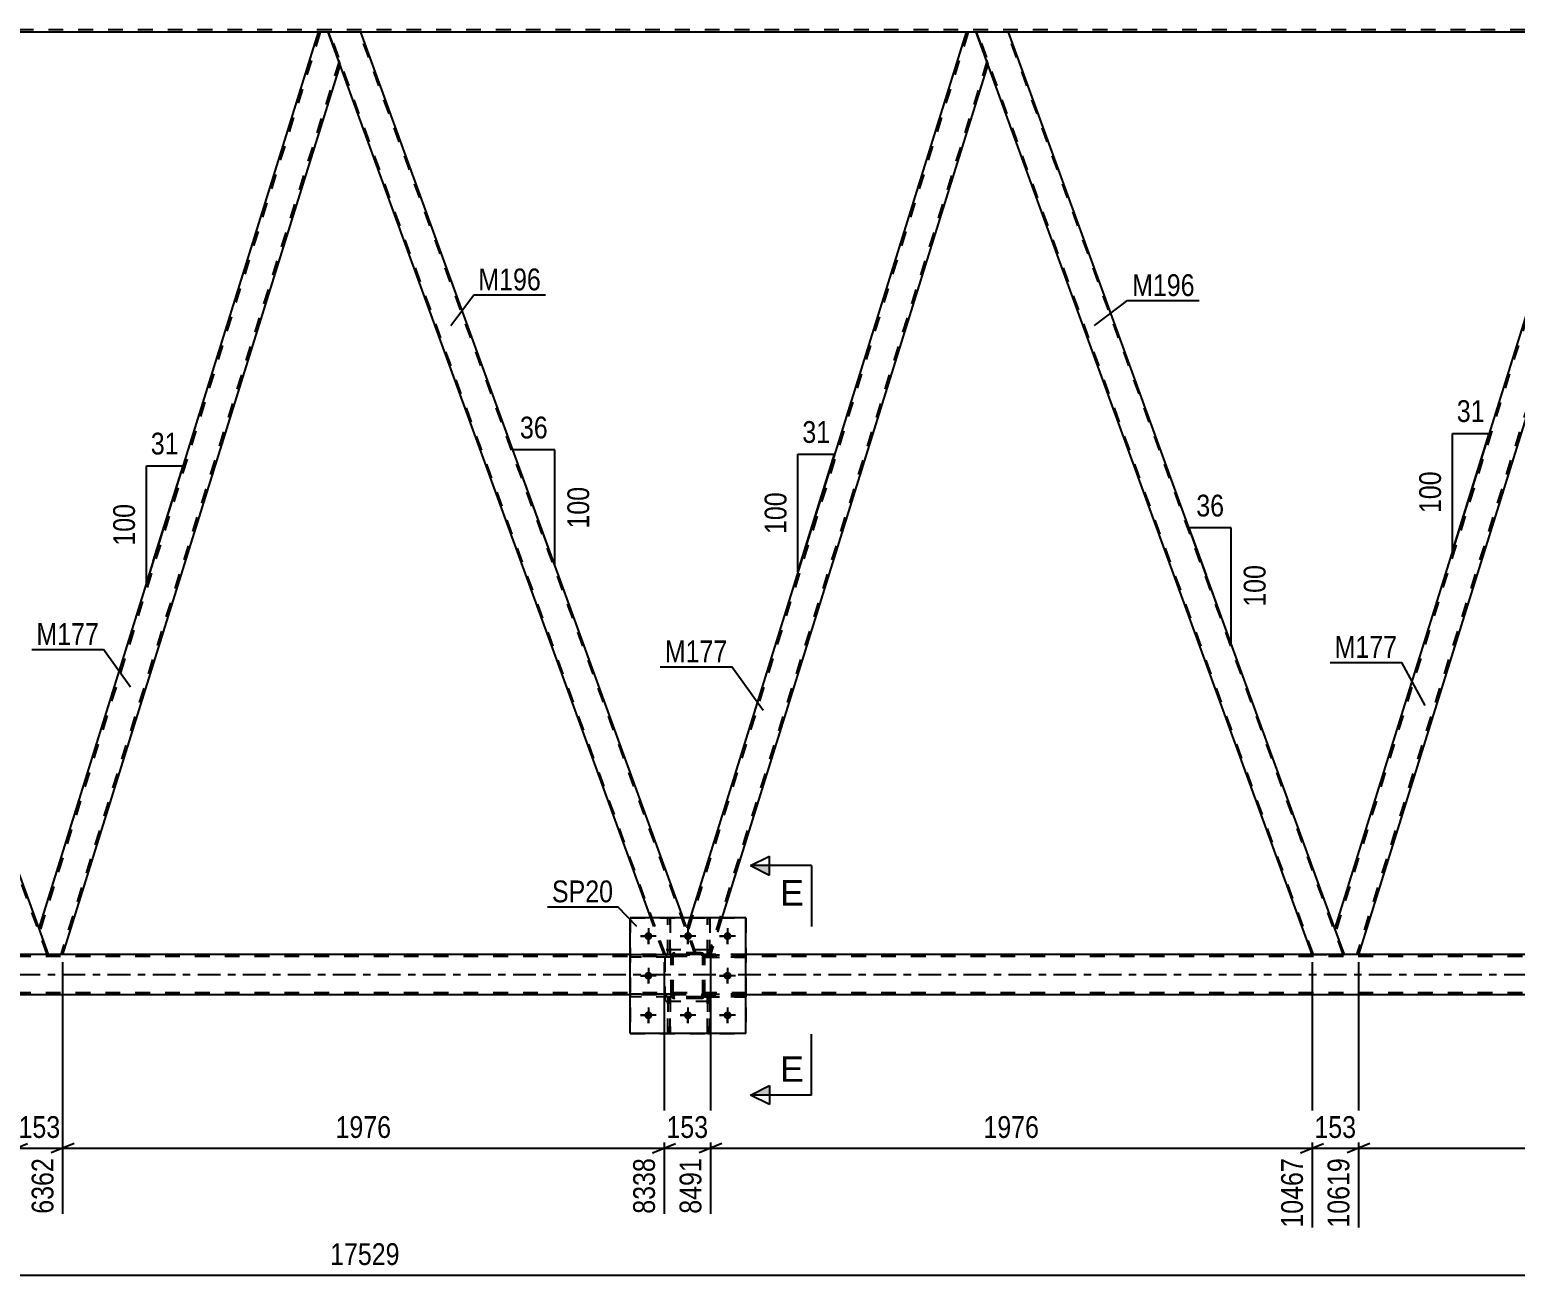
# Model space of a CAD drawing. Header units: millimetres. Extents: x -86 to 755, y -421 to 173.
# Drawn here: x 286.8 to 482, y -165.4 to -1.7 of the extents above; entities that cross this region are included whole.
import ezdxf

# ---------------------------------------------------------------- set-up
doc = ezdxf.new("R2010")
doc.units = ezdxf.units.MM
doc.linetypes.add('DXK_LINE_DOT2', pattern=[3.9198, 1.9599, -1.9599])
doc.linetypes.add('DXK_LINE_DOT3', pattern=[5.9187, 2.979, -0.9799, 0.9799, -0.9799])
doc.styles.add('Arial', font='ARIAL.TTF', dxfattribs={"height": 0.2})
doc.styles.add('Arial Narrow', font='ARIALN.TTF', dxfattribs={"height": 0.2})

# ---------------------------------------------------------------- blocks, each defined once
blk = doc.blocks.new('Part-814409347-3790 - 3393')
at = {"color": 7, "linetype": 'DXK_LINE_DOT2'}
for p, q in [((370.66, -123.25), (370.66, -118.4)), ((370.66, -118.4), (370.98, -118.4)), ((370.98, -118.4), (370.98, -123.25)), ((370.66, -122.65), (370.98, -122.65)), ((370.98, -123.25), (370.66, -123.25))]:
    blk.add_line(p, q, dxfattribs=at)
blk = doc.blocks.new('Part-814409347-3798 - 3393')
at = {"color": 7, "linetype": 'DXK_LINE_DOT2'}
for p, q in [((375.86, -133.6), (375.86, -128.77)), ((375.86, -128.77), (376.18, -128.77)), ((376.18, -128.77), (376.18, -133.6)), ((375.86, -129.37), (376.18, -129.37)), ((376.18, -133.6), (375.86, -133.6))]:
    blk.add_line(p, q, dxfattribs=at)
blk = doc.blocks.new('Part-814409347-3802 - 3393')
at = {"color": 7, "linetype": 'DXK_LINE_DOT2'}
for p, q in [((371.1, -123.48), (371.14, -123.3)), ((371.14, -123.3), (371.1, -123.48)), ((371.1, -128.52), (371.1, -123.48)), ((371.34, -123.48), (371.36, -123.39)), ((371.34, -128.52), (371.34, -123.48)), ((371.36, -123.39), (371.41, -123.31)), ((371.4, -123.04), (371.58, -123)), ((371.58, -123), (371.4, -123.04)), ((371.41, -123.31), (371.49, -123.26)), ((371.49, -123.26), (371.58, -123.24)), ((375.02, -123), (371.58, -123)), ((371.58, -123.24), (375.02, -123.24)), ((375.02, -123), (375.21, -123.04)), ((375.21, -123.04), (375.02, -123)), ((375.02, -123.24), (375.11, -123.26)), ((375.11, -123.26), (375.19, -123.31)), ((375.19, -123.31), (375.24, -123.39)), ((375.24, -123.39), (375.26, -123.48)), ((375.26, -128.52), (375.26, -123.48)), ((375.47, -123.3), (375.5, -123.48)), ((375.5, -123.48), (375.47, -123.3)), ((375.5, -128.52), (375.5, -123.48)), ((371.14, -128.71), (371.1, -128.52)), ((371.1, -128.52), (371.14, -128.71)), ((371.36, -128.62), (371.34, -128.52)), ((371.41, -128.69), (371.36, -128.62)), ((371.49, -128.75), (371.41, -128.69)), ((371.58, -128.76), (371.49, -128.75)), ((375.02, -128.76), (371.58, -128.76)), ((375.11, -128.75), (375.02, -128.76)), ((375.19, -128.69), (375.11, -128.75)), ((375.24, -128.62), (375.19, -128.69)), ((375.26, -128.52), (375.24, -128.62)), ((375.5, -128.52), (375.47, -128.71)), ((375.47, -128.71), (375.5, -128.52)), ((371.58, -129), (371.4, -128.97)), ((371.4, -128.97), (371.58, -129)), ((375.02, -129), (371.58, -129)), ((375.21, -128.97), (375.02, -129)), ((375.02, -129), (375.21, -128.97))]:
    blk.add_line(p, q, dxfattribs=at)
at = {"color": 7, "linetype": 'DXK_LINE_DOT3'}
blk.add_line((373.3, -126), (373.3, -126), dxfattribs=at)
at = {"color": 7, "linetype": 'DXK_LINE_DOT2'}
for centre, start, end in [((371.58, -123.48), 112.5, 157.5), ((371.58, -123.48), 112.5, 157.5), ((375.02, -123.48), 22.5, 67.5), ((375.02, -123.48), 22.5, 67.5), ((371.58, -128.52), 202.5, 247.5), ((371.58, -128.52), 202.5, 247.5), ((375.02, -128.52), 292.5, 337.5), ((375.02, -128.52), 292.5, 337.5)]:
    blk.add_arc(centre, 0.48, start, end, dxfattribs=at)
blk = doc.blocks.new('Part-814409347-3631 - 3393')
at = {"color": 2, "linetype": 'Continuous'}
for p, q in [((245.16, -2), (240.91, -2)), ((288.04, -119.8), (245.16, -2)), ((285.03, -123.22), (242.44, -6.2))]:
    blk.add_line(p, q, dxfattribs=at)
at = {"color": 7, "linetype": 'DXK_LINE_DOT2'}
for p, q in [((240.91, -2), (242.44, -6.2)), ((285.2, -123.22), (241.08, -2)), ((289.11, -123.22), (244.99, -2)), ((289.28, -123.22), (288.04, -119.8)), ((285.03, -123.22), (289.28, -123.22))]:
    blk.add_line(p, q, dxfattribs=at)
blk = doc.blocks.new('Part-814409347-3838 - 3393')
at = {"color": 7, "linetype": 'DXK_LINE_DOT2'}
for p, q in [((371.1, -123.24), (365.7, -123.24)), ((365.7, -123.56), (365.7, -123.24)), ((371.1, -123.56), (365.7, -123.56)), ((370.5, -123.56), (370.5, -123.24)), ((371.1, -123.24), (371.1, -123.56))]:
    blk.add_line(p, q, dxfattribs=at)
blk = doc.blocks.new('Bolt-814409347-3792 - 3393')
at = {"color": 1, "linetype": 'Continuous'}
for p, q in [((367.06, -120.8), (367.75, -120.8)), ((368.1, -119.76), (368.1, -120.46)), ((369.14, -120.8), (368.45, -120.8)), ((372.26, -120.8), (372.95, -120.8)), ((373.3, -119.76), (373.3, -120.46)), ((374.34, -120.8), (373.65, -120.8)), ((377.46, -120.8), (378.15, -120.8)), ((378.5, -119.76), (378.5, -120.46)), ((379.54, -120.8), (378.85, -120.8)), ((368.1, -121.84), (368.1, -121.15)), ((373.3, -121.84), (373.3, -121.15)), ((378.5, -121.84), (378.5, -121.15)), ((367.06, -126), (367.75, -126)), ((368.1, -124.96), (368.1, -125.66)), ((368.1, -127.04), (368.1, -126.35)), ((369.14, -126), (368.45, -126)), ((377.46, -126), (378.15, -126)), ((378.5, -124.96), (378.5, -125.66)), ((378.5, -127.04), (378.5, -126.35)), ((379.54, -126), (378.85, -126)), ((368.1, -130.16), (368.1, -130.86)), ((373.3, -130.16), (373.3, -130.86)), ((378.5, -130.16), (378.5, -130.86)), ((367.06, -131.2), (367.75, -131.2)), ((368.1, -132.24), (368.1, -131.55)), ((369.14, -131.2), (368.45, -131.2)), ((372.26, -131.2), (372.95, -131.2)), ((373.3, -132.24), (373.3, -131.55)), ((374.34, -131.2), (373.65, -131.2)), ((377.46, -131.2), (378.15, -131.2)), ((378.5, -132.24), (378.5, -131.55)), ((379.54, -131.2), (378.85, -131.2))]:
    blk.add_line(p, q, dxfattribs=at)
blk = doc.blocks.new('Part-814409347-3651 - 3393')
at = {"color": 2, "linetype": 'Continuous'}
for p, q in [((324.72, -2), (288.02, -119.75)), ((326.04, -2), (324.72, -2)), ((327.57, -6.2), (326.04, -2)), ((327.59, -6.25), (291.13, -123.22)), ((289.28, -123.22), (288.04, -119.8))]:
    blk.add_line(p, q, dxfattribs=at)
at = {"color": 7, "linetype": 'DXK_LINE_DOT2'}
for p, q in [((324.98, -2), (288.16, -120.12)), ((327.45, -5.88), (290.88, -123.22)), ((327.59, -6.25), (327.57, -6.2)), ((327.59, -6.25), (327.57, -6.2)), ((288.02, -119.75), (288.04, -119.8)), ((291.13, -123.22), (289.28, -123.22))]:
    blk.add_line(p, q, dxfattribs=at)
blk = doc.blocks.new('Part-814409347-3671 - 3393')
at = {"color": 2, "linetype": 'Continuous'}
for p, q in [((380.9, -118.4), (365.7, -118.4)), ((365.7, -133.6), (365.7, -118.4)), ((380.9, -133.6), (380.9, -118.4)), ((380.9, -133.6), (365.7, -133.6))]:
    blk.add_line(p, q, dxfattribs=at)
blk = doc.blocks.new('Part-814409347-3661 - 3393')
at = {"color": 7, "linetype": 'DXK_LINE_DOT2'}
for p, q in [((365.7, -118.4), (380.9, -118.4)), ((365.7, -118.4), (365.7, -133.6)), ((380.9, -118.4), (380.9, -133.6)), ((365.7, -133.6), (380.9, -133.6))]:
    blk.add_line(p, q, dxfattribs=at)
blk = doc.blocks.new('Part-814409347-3592 - 3393')
at = {"color": 7, "linetype": 'DXK_LINE_DOT2'}
for p, q in [((370.66, -133.6), (370.66, -128.77)), ((370.66, -128.77), (370.98, -128.77)), ((370.98, -128.77), (370.98, -133.6)), ((370.66, -129.37), (370.98, -129.37)), ((370.98, -133.6), (370.66, -133.6))]:
    blk.add_line(p, q, dxfattribs=at)
blk = doc.blocks.new('Part-814409347-3641 - 3393')
at = {"color": 2, "linetype": 'Continuous'}
for p, q in [((494.99, -2), (458.29, -119.75)), ((496.31, -2), (494.99, -2)), ((497.84, -6.2), (496.31, -2)), ((497.86, -6.25), (461.4, -123.22)), ((459.55, -123.22), (458.31, -119.8))]:
    blk.add_line(p, q, dxfattribs=at)
at = {"color": 7, "linetype": 'DXK_LINE_DOT2'}
for p, q in [((495.24, -2), (458.43, -120.12)), ((497.72, -5.88), (461.15, -123.22)), ((497.86, -6.25), (497.84, -6.2)), ((497.86, -6.25), (497.84, -6.2)), ((458.29, -119.75), (458.31, -119.8)), ((461.4, -123.22), (459.55, -123.22))]:
    blk.add_line(p, q, dxfattribs=at)
blk = doc.blocks.new('Part-814409347-3646 - 3393')
at = {"color": 2, "linetype": 'Continuous'}
for p, q in [((330.3, -2), (326.04, -2)), ((372.67, -118.4), (330.3, -2)), ((368.41, -118.4), (327.57, -6.2))]:
    blk.add_line(p, q, dxfattribs=at)
at = {"color": 7, "linetype": 'DXK_LINE_DOT2'}
for p, q in [((326.04, -2), (327.57, -6.2)), ((370.33, -123.22), (326.21, -2)), ((374.25, -123.22), (330.13, -2)), ((370.16, -123.22), (368.41, -118.4)), ((374.42, -123.22), (372.67, -118.4)), ((374.42, -123.22), (370.16, -123.22))]:
    blk.add_line(p, q, dxfattribs=at)
blk = doc.blocks.new('Part-814409347-3666 - 3393')
at = {"color": 7, "linetype": 'DXK_LINE_DOT2'}
for p, q in [((651.49, -123.46), (36.63, -123.46)), ((380.9, -123.22), (365.7, -123.22)), ((651.49, -128.26), (36.63, -128.26)), ((380.9, -128.5), (365.7, -128.5))]:
    blk.add_line(p, q, dxfattribs=at)
at = {"color": 2, "linetype": 'Continuous'}
for p, q in [((365.7, -123.22), (210.63, -123.22)), ((535.97, -123.22), (380.9, -123.22)), ((365.7, -128.5), (210.63, -128.5)), ((535.97, -128.5), (380.9, -128.5))]:
    blk.add_line(p, q, dxfattribs=at)
at = {"color": 7, "linetype": 'DXK_LINE_DOT3'}
blk.add_line((36.63, -125.86), (651.49, -125.86), dxfattribs=at)
blk = doc.blocks.new('Part-814409347-3674 - 3393')
at = {"color": 7, "linetype": 'DXK_LINE_DOT2'}
for p, q in [((375.86, -123.25), (375.86, -118.4)), ((375.86, -118.4), (376.18, -118.4)), ((376.18, -118.4), (376.18, -123.25)), ((375.86, -122.65), (376.18, -122.65)), ((376.18, -123.25), (375.86, -123.25))]:
    blk.add_line(p, q, dxfattribs=at)
blk = doc.blocks.new('Part-814409347-3695 - 3393')
at = {"color": 7, "linetype": 'DXK_LINE_DOT2'}
for p, q in [((640.09, -1.68), (25.23, -1.68)), ((330.3, -2), (324.72, -2)), ((415.43, -2), (409.86, -2))]:
    blk.add_line(p, q, dxfattribs=at)
at = {"color": 2, "linetype": 'Continuous'}
for p, q in [((324.72, -2), (245.16, -2)), ((409.86, -2), (330.3, -2)), ((494.99, -2), (415.43, -2))]:
    blk.add_line(p, q, dxfattribs=at)
blk = doc.blocks.new('Part-814409347-3701 - 3393')
at = {"color": 7, "linetype": 'DXK_LINE_DOT2'}
for p, q in [((410.11, -2), (373.29, -120.12)), ((412.59, -5.88), (376.01, -123.22)), ((412.72, -6.25), (412.71, -6.2)), ((412.72, -6.25), (412.71, -6.2)), ((373.58, -118.4), (373.16, -119.75)), ((377.77, -118.4), (376.26, -123.22)), ((374.42, -123.22), (373.16, -119.75)), ((376.26, -123.22), (374.42, -123.22))]:
    blk.add_line(p, q, dxfattribs=at)
at = {"color": 2, "linetype": 'Continuous'}
for p, q in [((409.86, -2), (373.58, -118.4)), ((411.18, -2), (409.86, -2)), ((412.71, -6.2), (411.18, -2)), ((412.72, -6.25), (377.77, -118.4))]:
    blk.add_line(p, q, dxfattribs=at)
blk = doc.blocks.new('Part-814409347-3706 - 3393')
at = {"color": 2, "linetype": 'Continuous'}
for p, q in [((415.43, -2), (411.18, -2)), ((458.31, -119.8), (415.43, -2)), ((455.3, -123.22), (412.71, -6.2))]:
    blk.add_line(p, q, dxfattribs=at)
at = {"color": 7, "linetype": 'DXK_LINE_DOT2'}
for p, q in [((411.18, -2), (412.71, -6.2)), ((455.47, -123.22), (411.35, -2)), ((459.38, -123.22), (415.26, -2)), ((459.55, -123.22), (458.31, -119.8)), ((455.3, -123.22), (459.55, -123.22))]:
    blk.add_line(p, q, dxfattribs=at)
blk = doc.blocks.new('Part-814409347-3842 - 3393')
at = {"color": 2, "linetype": 'Continuous'}
for p, q in [((375.86, -118.4), (375.86, -118.4)), ((376.18, -118.4), (375.86, -118.4)), ((376.18, -118.4), (376.18, -118.4))]:
    blk.add_line(p, q, dxfattribs=at)
at = {"color": 7, "linetype": 'DXK_LINE_DOT2'}
for p, q in [((375.86, -123.25), (375.86, -118.4)), ((376.18, -123.25), (376.18, -118.4)), ((375.86, -122.65), (376.18, -122.65)), ((376.18, -123.25), (375.86, -123.25))]:
    blk.add_line(p, q, dxfattribs=at)
blk = doc.blocks.new('Part-814409347-3721 - 3393')
at = {"color": 7, "linetype": 'DXK_LINE_DOT2'}
for p, q in [((380.9, -123.24), (375.5, -123.24)), ((375.5, -123.24), (375.5, -123.56)), ((375.5, -123.56), (380.9, -123.56)), ((376.1, -123.56), (376.1, -123.24)), ((380.9, -123.56), (380.9, -123.24))]:
    blk.add_line(p, q, dxfattribs=at)
blk = doc.blocks.new('Part-814409347-3724 - 3393')
at = {"color": 7, "linetype": 'DXK_LINE_DOT2'}
for p, q in [((380.9, -128.44), (375.5, -128.44)), ((375.5, -128.44), (375.5, -128.76)), ((375.5, -128.76), (380.9, -128.76)), ((376.1, -128.76), (376.1, -128.44)), ((380.9, -128.76), (380.9, -128.44))]:
    blk.add_line(p, q, dxfattribs=at)
blk = doc.blocks.new('Part-814409347-3727 - 3393')
at = {"color": 7, "linetype": 'DXK_LINE_DOT2'}
for p, q in [((371.1, -123.24), (365.7, -123.24)), ((365.7, -123.24), (365.7, -123.56)), ((371.1, -123.56), (365.7, -123.56)), ((370.5, -123.56), (370.5, -123.24)), ((371.1, -123.56), (371.1, -123.24))]:
    blk.add_line(p, q, dxfattribs=at)
blk = doc.blocks.new('Part-814409347-3730 - 3393')
at = {"color": 7, "linetype": 'DXK_LINE_DOT2'}
for p, q in [((371.1, -128.44), (365.7, -128.44)), ((365.7, -128.44), (365.7, -128.76)), ((371.1, -128.76), (365.7, -128.76)), ((370.5, -128.76), (370.5, -128.44)), ((371.1, -128.76), (371.1, -128.44))]:
    blk.add_line(p, q, dxfattribs=at)
blk = doc.blocks.new('Part-814409347-3756 - 3393')
at = {"color": 7, "linetype": 'DXK_LINE_DOT2'}
for p, q in [((376.18, -128.77), (375.86, -128.77)), ((375.86, -128.77), (375.86, -133.6)), ((376.18, -133.6), (376.18, -128.77)), ((375.86, -129.37), (376.18, -129.37)), ((375.86, -133.6), (376.18, -133.6))]:
    blk.add_line(p, q, dxfattribs=at)
blk = doc.blocks.new('Part-814409347-3779 - 3393')
at = {"color": 7, "linetype": 'DXK_LINE_DOT2'}
for p, q in [((370.98, -128.77), (370.66, -128.77)), ((370.66, -128.77), (370.66, -133.6)), ((370.98, -133.6), (370.98, -128.77)), ((370.66, -129.37), (370.98, -129.37)), ((370.66, -133.6), (370.98, -133.6))]:
    blk.add_line(p, q, dxfattribs=at)
blk = doc.blocks.new('Bolt-814409347-3791 - 3393')
at = {"linetype": 'Continuous'}
for points in [[(368.62, -120.8, -1), (367.58, -120.8, -1)], [(373.82, -120.8, -1), (372.78, -120.8, -1)], [(379.02, -120.8, -1), (377.98, -120.8, -1)], [(368.62, -126, -1), (367.58, -126, -1)], [(379.02, -126, -1), (377.98, -126, -1)], [(368.62, -131.2, -1), (367.58, -131.2, -1)], [(373.82, -131.2, -1), (372.78, -131.2, -1)], [(379.02, -131.2, -1), (377.98, -131.2, -1)]]:
    blk.add_hatch(color=1, dxfattribs=at).paths.add_polyline_path(points)
at = {"color": 1, "linetype": 'Continuous'}
for p, q in [((369.14, -120.8), (367.06, -120.8)), ((368.1, -119.76), (368.1, -121.84)), ((374.34, -120.8), (372.26, -120.8)), ((373.3, -119.76), (373.3, -121.84)), ((379.54, -120.8), (377.46, -120.8)), ((378.5, -119.76), (378.5, -121.84)), ((369.14, -126), (367.06, -126)), ((368.1, -124.96), (368.1, -127.04)), ((379.54, -126), (377.46, -126)), ((378.5, -124.96), (378.5, -127.04)), ((368.1, -130.16), (368.1, -132.24)), ((373.3, -130.16), (373.3, -132.24)), ((378.5, -130.16), (378.5, -132.24)), ((369.14, -131.2), (367.06, -131.2)), ((374.34, -131.2), (372.26, -131.2)), ((379.54, -131.2), (377.46, -131.2))]:
    blk.add_line(p, q, dxfattribs=at)
blk = doc.blocks.new('Part-814409347-3803 - 3393')
at = {"color": 7, "linetype": 'DXK_LINE_DOT2'}
for p, q in [((376.3, -122.6), (370.3, -122.6)), ((370.3, -129.4), (370.3, -122.6)), ((376.3, -129.4), (376.3, -122.6)), ((376.3, -129.4), (370.3, -129.4))]:
    blk.add_line(p, q, dxfattribs=at)
blk = doc.blocks.new('Part-814409347-3804 - 3393')
at = {"color": 7, "linetype": 'DXK_LINE_DOT2'}
for p, q in [((375.5, -123.56), (375.5, -123.24)), ((375.5, -123.24), (380.9, -123.24)), ((380.9, -123.56), (375.5, -123.56)), ((376.1, -123.56), (376.1, -123.24)), ((380.9, -123.24), (380.9, -123.56))]:
    blk.add_line(p, q, dxfattribs=at)
blk = doc.blocks.new('Part-814409347-3807 - 3393')
at = {"color": 2, "linetype": 'Continuous'}
for p, q in [((370.66, -118.4), (370.66, -118.4)), ((370.98, -118.4), (370.66, -118.4)), ((370.98, -118.4), (370.98, -118.4))]:
    blk.add_line(p, q, dxfattribs=at)
at = {"color": 7, "linetype": 'DXK_LINE_DOT2'}
for p, q in [((370.66, -123.25), (370.66, -118.4)), ((370.98, -123.25), (370.98, -118.4)), ((370.66, -122.65), (370.98, -122.65)), ((370.98, -123.25), (370.66, -123.25))]:
    blk.add_line(p, q, dxfattribs=at)
blk = doc.blocks.new('Part-814409347-3833 - 3393')
at = {"color": 7, "linetype": 'DXK_LINE_DOT2'}
for p, q in [((376.3, -122.6), (370.3, -122.6)), ((370.3, -129.4), (370.3, -122.6)), ((376.3, -129.4), (376.3, -122.6)), ((376.3, -129.4), (370.3, -129.4))]:
    blk.add_line(p, q, dxfattribs=at)
blk = doc.blocks.new('Part-814409347-3834 - 3393')
at = {"color": 7, "linetype": 'DXK_LINE_DOT2'}
for p, q in [((371.1, -123.48), (371.14, -123.3)), ((371.14, -123.3), (371.1, -123.48)), ((371.1, -128.52), (371.1, -123.48)), ((371.34, -123.48), (371.36, -123.39)), ((371.34, -128.52), (371.34, -123.48)), ((371.36, -123.39), (371.41, -123.31)), ((371.4, -123.04), (371.58, -123)), ((371.58, -123), (371.4, -123.04)), ((371.41, -123.31), (371.49, -123.26)), ((371.49, -123.26), (371.58, -123.24)), ((375.02, -123), (371.58, -123)), ((371.58, -123.24), (375.02, -123.24)), ((375.02, -123), (375.21, -123.04)), ((375.21, -123.04), (375.02, -123)), ((375.02, -123.24), (375.11, -123.26)), ((375.11, -123.26), (375.19, -123.31)), ((375.19, -123.31), (375.24, -123.39)), ((375.24, -123.39), (375.26, -123.48)), ((375.26, -128.52), (375.26, -123.48)), ((375.47, -123.3), (375.5, -123.48)), ((375.5, -123.48), (375.47, -123.3)), ((375.5, -128.52), (375.5, -123.48)), ((371.14, -128.71), (371.1, -128.52)), ((371.1, -128.52), (371.14, -128.71)), ((371.36, -128.62), (371.34, -128.52)), ((371.41, -128.69), (371.36, -128.62)), ((371.49, -128.75), (371.41, -128.69)), ((371.58, -128.76), (371.49, -128.75)), ((375.02, -128.76), (371.58, -128.76)), ((375.11, -128.75), (375.02, -128.76)), ((375.19, -128.69), (375.11, -128.75)), ((375.24, -128.62), (375.19, -128.69)), ((375.26, -128.52), (375.24, -128.62)), ((375.5, -128.52), (375.47, -128.71)), ((375.47, -128.71), (375.5, -128.52)), ((371.58, -129), (371.4, -128.97)), ((371.4, -128.97), (371.58, -129)), ((375.02, -129), (371.58, -129)), ((375.21, -128.97), (375.02, -129)), ((375.02, -129), (375.21, -128.97))]:
    blk.add_line(p, q, dxfattribs=at)
at = {"color": 7, "linetype": 'DXK_LINE_DOT3'}
blk.add_line((373.3, -126), (373.3, -126), dxfattribs=at)
at = {"color": 7, "linetype": 'DXK_LINE_DOT2'}
for centre, start, end in [((371.58, -123.48), 112.5, 157.5), ((371.58, -123.48), 112.5, 157.5), ((375.02, -123.48), 22.5, 67.5), ((375.02, -123.48), 22.5, 67.5), ((371.58, -128.52), 202.5, 247.5), ((371.58, -128.52), 202.5, 247.5), ((375.02, -128.52), 292.5, 337.5), ((375.02, -128.52), 292.5, 337.5)]:
    blk.add_arc(centre, 0.48, start, end, dxfattribs=at)
blk = doc.blocks.new('Part-814409347-3835 - 3393')
at = {"color": 7, "linetype": 'DXK_LINE_DOT2'}
for p, q in [((375.5, -128.76), (375.5, -128.44)), ((375.5, -128.44), (380.9, -128.44)), ((380.9, -128.76), (375.5, -128.76)), ((376.1, -128.76), (376.1, -128.44)), ((380.9, -128.44), (380.9, -128.76))]:
    blk.add_line(p, q, dxfattribs=at)
blk = doc.blocks.new('Part-814409347-3841 - 3393')
at = {"color": 7, "linetype": 'DXK_LINE_DOT2'}
for p, q in [((371.1, -128.44), (365.7, -128.44)), ((365.7, -128.76), (365.7, -128.44)), ((371.1, -128.76), (365.7, -128.76)), ((370.5, -128.76), (370.5, -128.44)), ((371.1, -128.44), (371.1, -128.76))]:
    blk.add_line(p, q, dxfattribs=at)
blk = doc.blocks.new('StraightDimension-814409347-4916 - 3393')
at = {"color": 7, "linetype": 'Continuous'}
for p, q in [((461.4, -124.22), (461.4, -159.11)), ((540.43, -124.22), (540.43, -159.11)), ((462.9, -148.07), (459.9, -149.27)), ((538.93, -149.27), (541.93, -148.07)), ((461.4, -148.67), (540.43, -148.67))]:
    blk.add_line(p, q, dxfattribs=at)
at = {"color": 0}
blk.add_wipeout([(505.17, -147.92), (505.17, -143.72), (496.66, -143.72), (496.66, -147.92)], dxfattribs=at)
at = {"color": 0, "linetype": 'Continuous'}
blk.add_wipeout([(539.83, -149.37), (535.63, -149.37), (535.63, -159.71), (539.83, -159.71)], dxfattribs=at)
at = {"color": 3, "style": 'Arial Narrow'}
blk.add_text('1976', height=2.863, dxfattribs=at).set_placement((497.26, -147.32))
at = {"color": 3, "linetype": 'Continuous', "style": 'Arial Narrow'}
blk.add_text('12595', height=2.863, rotation=90.0002, dxfattribs=at).set_placement((539.23, -159.11))
blk = doc.blocks.new('AngleDimension-814409347-4980 - 3393')
at = {"color": 7, "linetype": 'Continuous'}
for p, q in [((302.14, -59), (306.96, -59)), ((302.14, -74.47), (306.96, -59)), ((302.14, -74.47), (302.14, -59)), ((303.05, -71.54), (306.96, -59))]:
    blk.add_line(p, q, dxfattribs=at)
at = {"color": 0}
for points in [[(306.97, -58.1), (306.97, -53.9), (302.12, -53.9), (302.12, -58.1)], [(301.24, -63.39), (297.04, -63.39), (297.04, -70.08), (301.24, -70.08)]]:
    blk.add_wipeout(points, dxfattribs=at)
at = {"color": 3, "style": 'Arial Narrow'}
blk.add_text('31', height=2.863, dxfattribs=at).set_placement((302.72, -57.5))
blk.add_text('100', height=2.863, rotation=90.0002, dxfattribs=at).set_placement((300.64, -69.48))
blk = doc.blocks.new('StraightDimension-814409347-4868 - 3393')
at = {"color": 7, "linetype": 'Continuous'}
for p, q in [((376.26, -124.22), (376.26, -157.28)), ((455.3, -124.22), (455.3, -159.11)), ((377.76, -148.07), (374.76, -149.27)), ((453.8, -149.27), (456.8, -148.07)), ((376.26, -148.67), (455.3, -148.67))]:
    blk.add_line(p, q, dxfattribs=at)
at = {"color": 0}
blk.add_wipeout([(420.04, -147.92), (420.04, -143.72), (411.52, -143.72), (411.52, -147.92)], dxfattribs=at)
at = {"color": 0, "linetype": 'Continuous'}
blk.add_wipeout([(454.7, -149.37), (450.5, -149.37), (450.5, -159.71), (454.7, -159.71)], dxfattribs=at)
at = {"color": 3, "style": 'Arial Narrow'}
blk.add_text('1976', height=2.863, dxfattribs=at).set_placement((412.12, -147.32))
at = {"color": 3, "linetype": 'Continuous', "style": 'Arial Narrow'}
blk.add_text('10467', height=2.863, rotation=90.0002, dxfattribs=at).set_placement((454.1, -159.11))
blk = doc.blocks.new('AngleDimension-814409347-3901 - 3393')
at = {"color": 7, "linetype": 'Continuous'}
for p, q in [((473.74, -54.73), (478.56, -54.73)), ((473.74, -70.19), (478.56, -54.73)), ((473.74, -70.19), (473.74, -54.73)), ((473.76, -70.13), (473.74, -70.19))]:
    blk.add_line(p, q, dxfattribs=at)
at = {"color": 0}
for points in [[(478.58, -53.83), (478.58, -49.63), (473.72, -49.63), (473.72, -53.83)], [(472.84, -59.12), (468.64, -59.12), (468.64, -65.8), (472.84, -65.8)]]:
    blk.add_wipeout(points, dxfattribs=at)
at = {"color": 3, "style": 'Arial Narrow'}
blk.add_text('31', height=2.863, dxfattribs=at).set_placement((474.32, -53.23))
blk.add_text('100', height=2.863, rotation=90.0002, dxfattribs=at).set_placement((472.24, -65.2))
blk = doc.blocks.new('AngleDimension-814409347-3915 - 3393')
at = {"color": 7, "linetype": 'Continuous'}
for p, q in [((441.41, -73.37), (439.15, -67.15)), ((444.69, -67.15), (439.15, -67.15)), ((444.69, -82.38), (439.15, -67.15)), ((444.69, -82.38), (444.69, -67.15))]:
    blk.add_line(p, q, dxfattribs=at)
at = {"color": 0}
for points in [[(444.34, -66.25), (444.34, -62.05), (439.49, -62.05), (439.49, -66.25)], [(449.79, -71.42), (445.59, -71.42), (445.59, -78.11), (449.79, -78.11)]]:
    blk.add_wipeout(points, dxfattribs=at)
at = {"color": 3, "style": 'Arial Narrow'}
blk.add_text('36', height=2.863, dxfattribs=at).set_placement((440.09, -65.65))
blk.add_text('100', height=2.863, rotation=90.0002, dxfattribs=at).set_placement((449.19, -77.51))
blk = doc.blocks.new('StraightDimension-814409347-4630 - 3393')
at = {"color": 7, "linetype": 'Continuous'}
blk.add_line((-0.64, -165.37), (662.35, -165.37), dxfattribs=at)
at = {"color": 0}
blk.add_wipeout([(336.02, -164.62), (336.02, -160.42), (325.68, -160.42), (325.68, -164.62)], dxfattribs=at)
at = {"color": 3, "style": 'Arial Narrow'}
blk.add_text('17529', height=2.863, dxfattribs=at).set_placement((326.28, -164.02))
blk = doc.blocks.new('AngleDimension-814409347-3929 - 3393')
at = {"color": 7, "linetype": 'Continuous'}
for p, q in [((353.71, -66.32), (350.28, -56.89)), ((355.82, -56.89), (350.28, -56.89)), ((355.82, -72.11), (350.28, -56.89)), ((355.82, -72.11), (355.82, -56.89))]:
    blk.add_line(p, q, dxfattribs=at)
at = {"color": 0}
for points in [[(355.48, -55.99), (355.48, -51.79), (350.62, -51.79), (350.62, -55.99)], [(360.92, -61.16), (356.72, -61.16), (356.72, -67.84), (360.92, -67.84)]]:
    blk.add_wipeout(points, dxfattribs=at)
at = {"color": 3, "style": 'Arial Narrow'}
blk.add_text('36', height=2.863, dxfattribs=at).set_placement((351.22, -55.39))
blk.add_text('100', height=2.863, rotation=90.0002, dxfattribs=at).set_placement((360.32, -67.24))
blk = doc.blocks.new('StraightDimension-814409347-4796 - 3393')
at = {"color": 7, "linetype": 'Continuous'}
for p, q in [((285.03, -124.22), (285.03, -157.28)), ((291.13, -124.22), (291.13, -157.28)), ((283.53, -149.27), (286.53, -148.07)), ((292.63, -148.07), (289.63, -149.27)), ((285.03, -148.67), (291.13, -148.67))]:
    blk.add_line(p, q, dxfattribs=at)
at = {"color": 0}
blk.add_wipeout([(291.42, -147.92), (291.42, -143.72), (284.74, -143.72), (284.74, -147.92)], dxfattribs=at)
at = {"color": 0, "linetype": 'Continuous'}
blk.add_wipeout([(290.53, -149.37), (286.33, -149.37), (286.33, -157.88), (290.53, -157.88)], dxfattribs=at)
at = {"color": 3, "style": 'Arial Narrow'}
blk.add_text('153', height=2.863, dxfattribs=at).set_placement((285.34, -147.32))
at = {"color": 3, "linetype": 'Continuous', "style": 'Arial Narrow'}
blk.add_text('6362', height=2.863, rotation=90.0002, dxfattribs=at).set_placement((289.93, -157.28))
blk = doc.blocks.new('StraightDimension-814409347-4820 - 3393')
at = {"color": 7, "linetype": 'Continuous'}
for p, q in [((291.13, -124.22), (291.13, -157.28)), ((370.16, -124.22), (370.16, -157.28)), ((292.63, -148.07), (289.63, -149.27)), ((368.66, -149.27), (371.66, -148.07)), ((291.13, -148.67), (370.16, -148.67))]:
    blk.add_line(p, q, dxfattribs=at)
at = {"color": 0}
blk.add_wipeout([(334.9, -147.92), (334.9, -143.72), (326.39, -143.72), (326.39, -147.92)], dxfattribs=at)
at = {"color": 0, "linetype": 'Continuous'}
blk.add_wipeout([(369.56, -149.37), (365.36, -149.37), (365.36, -157.88), (369.56, -157.88)], dxfattribs=at)
at = {"color": 3, "style": 'Arial Narrow'}
blk.add_text('1976', height=2.863, dxfattribs=at).set_placement((326.99, -147.32))
at = {"color": 3, "linetype": 'Continuous', "style": 'Arial Narrow'}
blk.add_text('8338', height=2.863, rotation=90.0002, dxfattribs=at).set_placement((368.96, -157.28))
blk = doc.blocks.new('StraightDimension-814409347-4844 - 3393')
at = {"color": 7, "linetype": 'Continuous'}
for p, q in [((370.16, -124.22), (370.16, -157.28)), ((376.26, -124.22), (376.26, -157.28)), ((368.66, -149.27), (371.66, -148.07)), ((377.76, -148.07), (374.76, -149.27)), ((370.16, -148.67), (376.26, -148.67))]:
    blk.add_line(p, q, dxfattribs=at)
at = {"color": 0}
blk.add_wipeout([(376.56, -147.92), (376.56, -143.72), (369.87, -143.72), (369.87, -147.92)], dxfattribs=at)
at = {"color": 0, "linetype": 'Continuous'}
blk.add_wipeout([(375.66, -149.37), (371.46, -149.37), (371.46, -157.88), (375.66, -157.88)], dxfattribs=at)
at = {"color": 3, "style": 'Arial Narrow'}
blk.add_text('153', height=2.863, dxfattribs=at).set_placement((370.47, -147.32))
at = {"color": 3, "linetype": 'Continuous', "style": 'Arial Narrow'}
blk.add_text('8491', height=2.863, rotation=90.0002, dxfattribs=at).set_placement((375.06, -157.28))
blk = doc.blocks.new('StraightDimension-814409347-4892 - 3393')
at = {"color": 7, "linetype": 'Continuous'}
for p, q in [((455.3, -124.22), (455.3, -159.11)), ((461.4, -124.22), (461.4, -159.11)), ((453.8, -149.27), (456.8, -148.07)), ((462.9, -148.07), (459.9, -149.27)), ((455.3, -148.67), (461.4, -148.67))]:
    blk.add_line(p, q, dxfattribs=at)
at = {"color": 0}
blk.add_wipeout([(461.69, -147.92), (461.69, -143.72), (455.01, -143.72), (455.01, -147.92)], dxfattribs=at)
at = {"color": 0, "linetype": 'Continuous'}
blk.add_wipeout([(460.8, -149.37), (456.6, -149.37), (456.6, -159.71), (460.8, -159.71)], dxfattribs=at)
at = {"color": 3, "style": 'Arial Narrow'}
blk.add_text('153', height=2.863, dxfattribs=at).set_placement((455.61, -147.32))
at = {"color": 3, "linetype": 'Continuous', "style": 'Arial Narrow'}
blk.add_text('10619', height=2.863, rotation=90.0002, dxfattribs=at).set_placement((460.2, -159.11))
blk = doc.blocks.new('AngleDimension-814409347-4991 - 3393')
at = {"color": 7, "linetype": 'Continuous'}
for p, q in [((387.74, -57.48), (392.57, -57.48)), ((387.74, -72.94), (392.57, -57.48)), ((387.74, -72.94), (387.74, -57.48)), ((389.78, -66.43), (392.57, -57.48))]:
    blk.add_line(p, q, dxfattribs=at)
at = {"color": 0}
for points in [[(392.58, -56.58), (392.58, -52.38), (387.73, -52.38), (387.73, -56.58)], [(386.84, -61.87), (382.64, -61.87), (382.64, -68.55), (386.84, -68.55)]]:
    blk.add_wipeout(points, dxfattribs=at)
at = {"color": 3, "style": 'Arial Narrow'}
blk.add_text('31', height=2.863, dxfattribs=at).set_placement((388.33, -55.98))
blk.add_text('100', height=2.863, rotation=90.0002, dxfattribs=at).set_placement((386.24, -67.95))
blk = doc.blocks.new('Mark-814409347-3647 - 3393')
at = {"color": 0}
blk.add_wipeout([(295.92, -82.53), (295.92, -79.53), (287.69, -79.53), (287.69, -82.53)], dxfattribs=at)
blk.add_wipeout([(295.92, -82.53), (295.92, -79.53), (287.69, -79.53), (287.69, -82.53)], dxfattribs=at)
at = {"color": 30, "linetype": 'Continuous'}
for p in [(287.09, -83.13), (300.05, -88.08)]:
    blk.add_line(p, (296.52, -83.13), dxfattribs=at)
at = {"color": 3, "style": 'Arial Narrow'}
blk.add_text('M177', height=2.863, dxfattribs=at).set_placement((287.69, -82.53))
blk = doc.blocks.new('Mark-814409347-3637 - 3393')
at = {"color": 0}
blk.add_wipeout([(466.48, -84.23), (466.48, -81.23), (458.26, -81.23), (458.26, -84.23)], dxfattribs=at)
blk.add_wipeout([(466.48, -84.23), (466.48, -81.23), (458.26, -81.23), (458.26, -84.23)], dxfattribs=at)
at = {"color": 30, "linetype": 'Continuous'}
for p in [(457.66, -84.83), (470.16, -90.5)]:
    blk.add_line(p, (467.08, -84.83), dxfattribs=at)
at = {"color": 3, "style": 'Arial Narrow'}
blk.add_text('M177', height=2.863, dxfattribs=at).set_placement((458.26, -84.23))
blk = doc.blocks.new('Mark-814409347-3642 - 3393')
at = {"color": 0}
blk.add_wipeout([(353.98, -35.93), (353.98, -32.93), (345.76, -32.93), (345.76, -35.93)], dxfattribs=at)
blk.add_wipeout([(353.98, -35.93), (353.98, -32.93), (345.76, -32.93), (345.76, -35.93)], dxfattribs=at)
at = {"color": 30, "linetype": 'Continuous'}
for p, q in [((342.14, -40.54), (345.16, -36.53)), ((345.16, -36.53), (354.58, -36.53))]:
    blk.add_line(p, q, dxfattribs=at)
at = {"color": 3, "style": 'Arial Narrow'}
blk.add_text('M196', height=2.863, dxfattribs=at).set_placement((345.76, -35.93))
blk = doc.blocks.new('Mark-814409347-3667 - 3393')
at = {"color": 0}
blk.add_wipeout([(363.47, -116.35), (363.47, -113.35), (355.43, -113.35), (355.43, -116.35)], dxfattribs=at)
blk.add_wipeout([(363.47, -116.35), (363.47, -113.35), (355.43, -113.35), (355.43, -116.35)], dxfattribs=at)
at = {"color": 30, "linetype": 'Continuous'}
for p in [(354.83, -116.95), (366.58, -119.53)]:
    blk.add_line(p, (364.07, -116.95), dxfattribs=at)
at = {"color": 3, "style": 'Arial Narrow'}
blk.add_text('SP20', height=2.863, dxfattribs=at).set_placement((355.43, -116.35))
blk = doc.blocks.new('Mark-814409347-3697 - 3393')
at = {"color": 0}
blk.add_wipeout([(378.48, -84.81), (378.48, -81.81), (370.26, -81.81), (370.26, -84.81)], dxfattribs=at)
blk.add_wipeout([(378.48, -84.81), (378.48, -81.81), (370.26, -81.81), (370.26, -84.81)], dxfattribs=at)
at = {"color": 30, "linetype": 'Continuous'}
for p in [(369.66, -85.41), (383.17, -91.17)]:
    blk.add_line(p, (379.08, -85.41), dxfattribs=at)
at = {"color": 3, "style": 'Arial Narrow'}
blk.add_text('M177', height=2.863, dxfattribs=at).set_placement((370.26, -84.81))
blk = doc.blocks.new('Mark-814409347-3702 - 3393')
at = {"color": 0}
blk.add_wipeout([(439.88, -36.68), (439.88, -33.68), (431.66, -33.68), (431.66, -36.68)], dxfattribs=at)
blk.add_wipeout([(439.88, -36.68), (439.88, -33.68), (431.66, -33.68), (431.66, -36.68)], dxfattribs=at)
at = {"color": 30, "linetype": 'Continuous'}
for p, q in [((426.73, -40.55), (431.06, -37.28)), ((431.06, -37.28), (440.48, -37.28))]:
    blk.add_line(p, q, dxfattribs=at)
at = {"color": 3, "style": 'Arial Narrow'}
blk.add_text('M196', height=2.863, dxfattribs=at).set_placement((431.66, -36.68))
blk = doc.blocks.new('SectionMark-814409347-5123 - 3393')
at = {"linetype": 'Continuous'}
for points in [[(384.01, -111.53), (384.01, -112.78), (381.51, -111.53)], [(384.01, -140.44), (384.01, -141.69), (381.51, -141.69)]]:
    blk.add_hatch(color=6, dxfattribs=at).paths.add_polyline_path(points)
at = {"color": 6, "linetype": 'Continuous'}
for p, q in [((381.51, -111.53), (384.01, -110.28)), ((384.01, -112.78), (384.01, -110.28)), ((389.51, -111.53), (381.51, -111.53)), ((381.51, -111.53), (384.01, -112.78)), ((389.51, -111.53), (389.51, -119.53)), ((389.51, -141.69), (389.51, -133.69)), ((381.51, -141.69), (384.01, -140.44)), ((384.01, -140.44), (384.01, -142.94)), ((389.51, -141.69), (381.51, -141.69)), ((384.01, -142.94), (381.51, -141.69))]:
    blk.add_line(p, q, dxfattribs=at)
at = {"color": 0, "linetype": 'Continuous'}
for points in [[(388.51, -116.78), (388.51, -113.28), (385.4, -113.28), (385.4, -116.78)], [(388.51, -139.94), (388.51, -136.44), (385.4, -136.44), (385.4, -139.94)]]:
    blk.add_wipeout(points, dxfattribs=at)
at = {"color": 3, "linetype": 'Continuous', "style": 'Arial'}
for p in [(385.4, -116.78), (385.4, -139.94)]:
    blk.add_text('E', height=3.34, dxfattribs=at).set_placement(p)

msp = doc.modelspace()

# ---------------------------------------------------------------- block references
for name in ['Part-814409347-3695 - 3393', 'Part-814409347-3631 - 3393', 'Part-814409347-3651 - 3393', 'Part-814409347-3646 - 3393', 'Part-814409347-3701 - 3393', 'Part-814409347-3706 - 3393', 'Part-814409347-3641 - 3393', 'Part-814409347-3671 - 3393', 'Part-814409347-3661 - 3393', 'Part-814409347-3790 - 3393', 'Part-814409347-3807 - 3393', 'Part-814409347-3674 - 3393', 'Part-814409347-3842 - 3393', 'Bolt-814409347-3792 - 3393', 'Bolt-814409347-3791 - 3393', 'Part-814409347-3803 - 3393', 'Part-814409347-3833 - 3393', 'Part-814409347-3666 - 3393', 'Part-814409347-3838 - 3393', 'Part-814409347-3727 - 3393', 'Part-814409347-3802 - 3393', 'Part-814409347-3834 - 3393', 'Part-814409347-3721 - 3393', 'Part-814409347-3804 - 3393', 'Part-814409347-3730 - 3393', 'Part-814409347-3841 - 3393', 'Part-814409347-3592 - 3393', 'Part-814409347-3779 - 3393', 'Part-814409347-3724 - 3393', 'Part-814409347-3835 - 3393', 'Part-814409347-3798 - 3393', 'Part-814409347-3756 - 3393']:
    msp.add_blockref(name, (0, 0))

# ---------------------------------------------------------------- next in the draw order: block references
for name in ['AngleDimension-814409347-3901 - 3393', 'AngleDimension-814409347-4980 - 3393', 'AngleDimension-814409347-3915 - 3393', 'StraightDimension-814409347-4868 - 3393', 'StraightDimension-814409347-4916 - 3393']:
    msp.add_blockref(name, (0, 0))

# ---------------------------------------------------------------- next in the draw order: block references
msp.add_blockref('StraightDimension-814409347-4630 - 3393', (0, 0))

# ---------------------------------------------------------------- next in the draw order: block references
for name in ['Mark-814409347-3642 - 3393', 'Mark-814409347-3702 - 3393', 'AngleDimension-814409347-3929 - 3393', 'AngleDimension-814409347-4991 - 3393', 'Mark-814409347-3647 - 3393', 'Mark-814409347-3697 - 3393', 'Mark-814409347-3637 - 3393', 'SectionMark-814409347-5123 - 3393', 'Mark-814409347-3667 - 3393', 'StraightDimension-814409347-4796 - 3393', 'StraightDimension-814409347-4892 - 3393']:
    msp.add_blockref(name, (0, 0))

# ---------------------------------------------------------------- next in the draw order: block references
msp.add_blockref('StraightDimension-814409347-4820 - 3393', (0, 0))

# ---------------------------------------------------------------- next in the draw order: block references
msp.add_blockref('StraightDimension-814409347-4844 - 3393', (0, 0))

doc.saveas('drawing.dxf')
